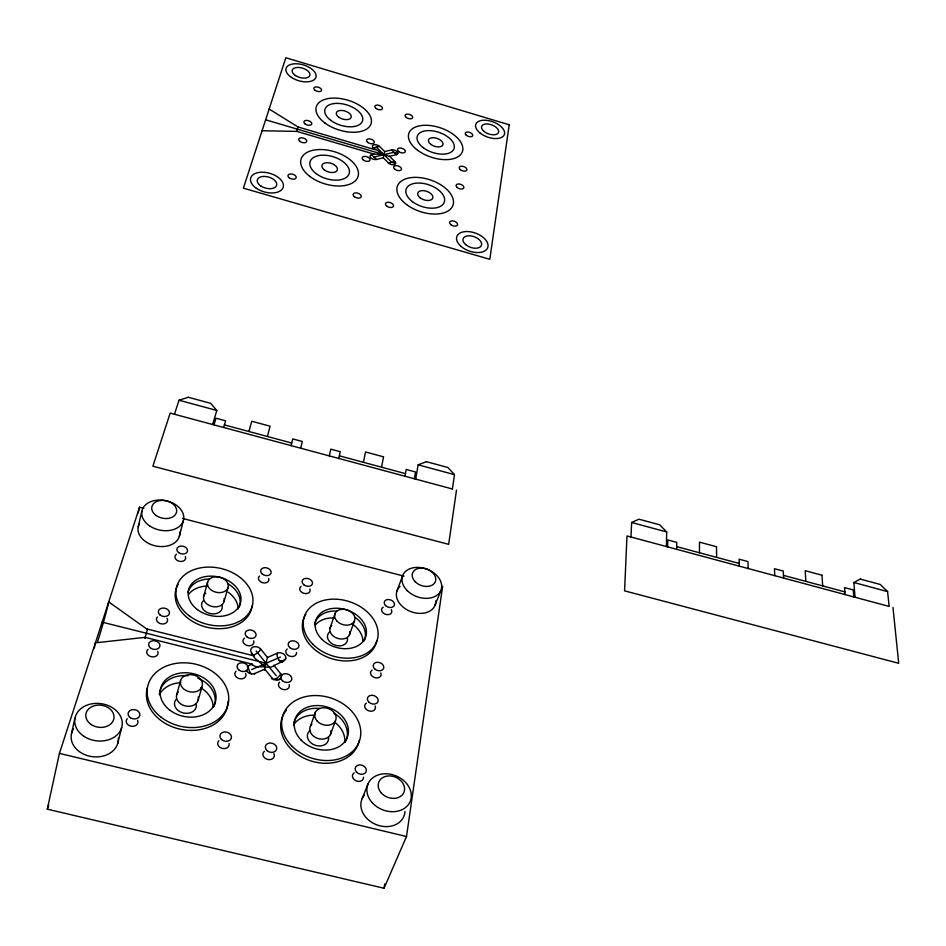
<?xml version="1.0" encoding="UTF-8"?>
<svg xmlns="http://www.w3.org/2000/svg" width="946" height="946" viewBox="0 0 946 946"><rect width="100%" height="100%" fill="white"/><g stroke="black" fill="none" stroke-linecap="round" stroke-linejoin="round"><path stroke-width="1.42" d="M699.449 552.748L699.484 542.141L716.5 546.729M676.65 549.295L676.757 542.377L667.793 539.953L667.651 546.871M666.386 546.528L666.705 531.971L659.693 524.805L639.011 519.212L631.621 522.452L630.982 537.009M143.839 508.321L139.547 507.21L59.421 753.394L47.3 809.173L384.041 888.259L406.508 836.524L442.633 586.224L441.569 588.909M456.504 490.099L448.676 544.364L152.897 466.201L170.174 413.106L452.33 488.976M452.401 488.987L454.506 474.656L447.884 467.501L426.421 461.695M384.041 888.259L384.715 883.871M415.708 479.125L418.132 464.829L426.41 461.695M414.395 478.771L415.542 471.983L406.189 469.464L404.994 476.252M381.557 467.206L383.532 456.835M363.43 462.322L365.523 451.975L383.497 456.823M338.81 458.455L340.276 451.703L330.804 449.149L329.303 455.889M71.541 733.41L74.9 718.274M138.222 512.933L139.547 507.21M144.833 638.183L145.045 637.32L252.121 664.139C254.356 668.053 261.084 666.445 265.034 666.753A10.501 6.894 11.4 0 0 268.936 667.249L270.201 667.167A7 4.588 11.3 0 0 271.668 666.859A5.723 3.749 11.3 0 0 272.436 666.552A4.635 3.039 11.3 0 0 273.264 665.972L283.552 660.887A5.522 4.186 16.1 0 0 284.841 655.117A5.522 4.186 16.1 0 0 277.284 653.213L267.481 657.47L264.915 667.226L264.395 670.075L264.785 669.118L271.715 677.703A5.581 4.269 16 0 0 277.036 680.091A5.581 4.269 16 0 0 281.435 677.632A5.581 3.642 11.1 0 1 275.085 679.181M265.625 119.811L389.504 156.315L394.801 161.541A4.08 2.27 18.1 0 1 394.104 164.687A4.08 2.27 18.1 0 1 388.558 163.055L383.26 157.805L384.703 151.573L379.441 146.382A4.068 2.247 17.8 0 0 373.93 144.762A4.068 2.247 17.8 0 0 373.197 147.848L383.981 154.683L374.025 154.103L296.737 131.376L262.066 130.761M138.258 526.626L141.805 511.36M300.662 448.191L302.294 441.463L292.752 438.897L291.096 445.625M117.718 743.485L121.656 727.651M147.41 629.468L108.731 601.916A28.368 1.313 -74.3 0 1 97.533 641.826M179.326 536.406L183.347 520.607M147.422 629.433L145.483 636.433M267.399 436.473L270.095 426.208L251.742 421.254L248.928 431.506M176.654 694.908L180.568 680.623M203.697 596.323L207.623 582.05M224.072 601.514L228.128 587.3A10.583 7.745 13.6 0 0 214.435 576.918A10.583 7.745 13.6 0 0 211.029 589.902A10.583 7.745 13.6 0 0 228.128 587.3M198.163 700.206L202.243 685.992A11.163 8.609 12.3 0 0 187.864 674.805A11.163 8.609 12.3 0 0 184.08 689.244A11.163 8.609 12.3 0 0 202.243 685.992M223.67 427.486L225.609 420.804L215.96 418.203L213.973 424.884M212.625 424.518L216.811 410.446L210.639 403.315L188.384 397.296M296.737 131.352L298.049 127.001L269.137 109.038M145.27 637.143L144.986 638.089M174.466 414.265L178.995 400.229L188.325 397.273M47.3 809.173L48.66 804.951M329.918 628.487L335.227 613.15M310.454 726.114L315.361 712.255M349.381 635.038L354.324 621.215M330.414 734.557L335.487 720.757M396.894 591.132L402.464 576.256M435.042 605.251L440.86 590.576M362.235 798.459L368.018 783.903M860.292 579.082L853.86 582.488L887.585 591.628L889.157 606.433L626.985 535.944L624.573 590.848L898.7 663.3L892.977 607.462M254.403 674.297A5.57 2.732 67.1 0 0 254.829 673.481L264.785 669.118M251.683 669.579L280.418 657.044M247.32 666.469A5.593 4.281 14.9 0 1 248.55 665.677L252.121 664.139L252.31 665.014M388.558 163.055L394.801 161.541M374.025 154.103L371.553 154.695A4.091 2.27 17.7 0 0 370.797 157.828A4.091 2.27 17.7 0 0 376.354 159.46L383.26 157.805M389.504 156.315L396.339 154.671A4.056 2.235 18.1 0 0 397.024 151.573A4.056 2.235 18.1 0 0 391.538 149.953L384.703 151.573M373.954 157.071L393.938 152.306L397.817 153.453M373.197 147.848L379.441 146.382M145.034 637.356L95.404 642.831A28.368 1.313 -74.3 0 0 94.399 647.998M59.421 753.394L406.508 836.524M147.493 629.125L254.084 655.897A2.235 1.407 41.5 0 0 254.048 656.441L254.521 657.695A6.078 3.831 41.4 0 0 254.923 658.31L265.034 666.753L266.133 663.276L102.144 622.149M182.436 518.384L404.025 576.161M179.09 400.253L216.788 410.446M418.203 464.841L454.411 474.632M631.668 522.499L666.623 531.948M821.944 575.203L805.235 570.698L805.826 581.376M224.415 424.908L291.735 443.024M339.378 455.842L405.456 473.627M676.686 546.622L739.216 563.449M783.465 575.357L844.884 591.889M860.34 579.094L880.265 584.474L887.632 591.605M298.049 126.977L375.077 149.704M395.605 163.445L391.691 162.298L376.319 147.115M391.538 149.953L396.339 154.671M371.553 154.695L376.354 159.46M251.648 654.254A5.605 2.424 -38.9 0 1 251.636 652.87A5.546 4.198 15.1 0 1 253.02 647.111A5.546 4.198 15.1 0 1 260.611 649.015L267.481 657.47M273.761 665.192L280.69 673.729A5.581 4.269 16 0 1 281.683 676.012M256.13 650.943L276.22 675.704M251.636 652.87L254.214 657.056M853.836 582.511L855.054 597.257M853.824 596.938L853.257 589.937L844.553 587.584L845.097 594.585M821.979 575.215L822.677 585.905M783.584 578.053L783.288 571.077L774.478 568.7L774.75 575.676M748.156 568.522L747.99 561.569L739.133 559.181L739.264 566.134M716.524 546.741L716.607 557.36M137.619 720.414A5.924 4.659 9.3 0 1 131.364 726.303A5.924 4.659 9.3 0 1 127.237 718.735M245.511 673.292A5.629 4.316 14.4 0 1 243.37 678.448A5.629 4.316 14.4 0 1 236.275 676.969A5.629 4.316 14.4 0 1 236.015 671.317M229.109 743.556A5.83 4.635 13.6 0 1 222.062 748.357A5.83 4.635 13.6 0 1 218.916 740.635M157.698 651.38A5.711 4.34 10.8 0 1 155.286 656.5A5.711 4.34 10.8 0 1 148.073 654.999A5.711 4.34 10.8 0 1 148.049 649.37M363.583 777.186A5.735 4.564 20.5 0 1 355.862 780.746A5.735 4.564 20.5 0 1 354.194 772.787M273.867 753.607A5.794 4.612 15.9 0 1 271.573 759.236A5.794 4.612 15.9 0 1 264.171 757.427A5.794 4.612 15.9 0 1 264.454 751.313M375.148 706.035A5.534 4.245 20.2 0 1 372.558 711.002A5.534 4.245 20.2 0 1 365.664 708.696A5.534 4.245 20.2 0 1 366.386 703.103M289.157 684.573A5.593 4.292 16.3 0 1 282.996 689.504A5.593 4.292 16.3 0 1 279.531 682.172M185.286 556.544A5.416 3.914 12.4 0 1 182.909 561.203A5.416 3.914 12.4 0 1 176.015 559.417A5.416 3.914 12.4 0 1 176.512 554.285M391.289 609.638A5.262 3.831 19.8 0 1 389.385 614.415A5.262 3.831 19.8 0 1 382.633 612.393A5.262 3.831 19.8 0 1 383.177 607.214M296.536 652.468A5.499 4.151 16.5 0 1 289.5 656.11A5.499 4.151 16.5 0 1 287.206 648.956M380.789 672.937A5.439 4.103 20 0 1 378.258 677.738A5.439 4.103 20 0 1 371.482 675.456A5.439 4.103 20 0 1 372.18 670.04M309.898 589.015A5.309 3.879 16.8 0 1 307.403 593.402A5.309 3.879 16.8 0 1 300.84 591.451A5.309 3.879 16.8 0 1 301.112 586.39M268.699 578.396A5.345 3.89 15.3 0 1 262.752 582.736A5.345 3.89 15.3 0 1 259.511 576.031M166.981 618.246A5.617 4.186 11.4 0 1 165.337 623.414A5.617 4.186 11.4 0 1 158.171 622.456A5.617 4.186 11.4 0 1 157.403 616.969M253.634 640.856A5.534 4.162 14.7 0 1 250.879 645.562A5.534 4.162 14.7 0 1 244.033 643.552A5.534 4.162 14.7 0 1 244.482 638.172M224.084 598.57A10.512 7.745 13.4 0 1 211.36 606.291A10.512 7.745 13.4 0 1 205.779 593.177M349.89 631.408A10.323 7.663 18.3 0 1 337.426 638.313A10.323 7.663 18.3 0 1 331.727 625.318M330.982 730.537A10.867 8.502 18.2 0 1 317.738 738.448A10.867 8.502 18.2 0 1 311.849 724.198M198.211 696.966A11.08 8.609 12 0 1 185.156 705.905A11.08 8.609 12 0 1 178.238 692.034M404.994 811.491A22.669 18.246 22.3 0 1 376.224 824.64A22.669 18.246 22.3 0 1 364.316 795.184M435.787 600.722A20.351 14.663 20.7 0 1 410.316 611.4A20.351 14.663 20.7 0 1 400.075 586.343M179.716 532.137A21.119 15.041 11.8 0 1 155.865 545.972A21.119 15.041 11.8 0 1 139.346 523.836M118.297 738.199A23.685 18.719 7.4 0 1 89.965 756.268A23.685 18.719 7.4 0 1 73.587 728.716M280.69 673.729A5.641 2.365 -39.1 0 1 273.158 679.713M271.62 678.838A5.641 2.365 -39.1 0 1 271.715 677.703M251.506 674.001A5.57 2.732 67.1 0 1 248.55 665.677M254.829 673.481A5.593 4.281 14.9 0 1 246.398 670.288M282.416 662.165A5.499 2.767 67 0 1 278.443 659.279A5.499 2.767 67 0 1 277.284 653.213M283.552 660.887A5.499 2.767 67 0 1 283.126 661.703M285.763 658.392A5.534 3.642 11.1 0 1 279.283 660.521M260.611 649.015A5.605 2.424 -38.9 0 1 256.851 653.426A5.605 2.424 -38.9 0 1 252.192 654.774M227.903 701.589A41.104 31.928 12 0 1 182.531 729.638A41.104 31.928 12 0 1 147.399 687.695M197.856 678.211A28.167 21.876 12 0 1 214.103 706.154M159.377 694.766A28.167 21.876 12 0 1 188.018 675.775M359.35 739.926A40.288 31.537 18.2 0 1 306.918 759.484A40.288 31.537 18.2 0 1 286.472 710.032M334.009 713.178A27.611 21.616 18.2 0 1 345.03 742.539M293.615 723.725A27.611 21.616 18.2 0 1 319.677 708.448M252.014 605.972A38.987 28.747 13.4 0 1 204.454 626.595A38.987 28.747 13.4 0 1 178.108 584.392M228.021 583.812A26.713 19.7 13.4 0 1 239.184 607.19M187.958 592.302A26.713 19.7 13.4 0 1 209.161 578.976M314.486 624.561A26.228 19.464 18.3 0 1 336.575 611.021M354.738 617.123A26.228 19.464 18.3 0 1 364.151 640.88M376.792 640.442A38.266 28.404 18.3 0 1 329.137 657.813A38.266 28.404 18.3 0 1 305.877 614.297M315.42 624.88A26.133 19.476 18.2 0 1 334.198 617.88M352.302 623.958A26.133 19.476 18.2 0 1 362.933 640.714M347.442 638.243A10.276 7.663 18.2 0 1 334.529 644.995A10.276 7.663 18.2 0 1 329.988 631.656M188.55 594.419A26.618 19.7 13.3 0 1 207.221 586.023M228.14 592.208A26.618 19.7 13.3 0 1 238.108 608.928M221.837 604.813A10.477 7.757 13.3 0 1 210.402 613.599A10.477 7.757 13.3 0 1 203.236 600.805M293.508 725.038A27.505 21.604 18.2 0 1 314.687 715.152M335.877 723.111A27.505 21.604 18.2 0 1 344.817 741.782M328.487 737.36A10.82 8.502 18.2 0 1 314.758 745.093A10.82 8.502 18.2 0 1 310.099 730.454M159.685 694.163A28.061 21.876 11.9 0 1 180.733 682.681M200.576 687.6A28.061 21.876 11.9 0 1 213.134 707.324M196.2 703.99A11.045 8.609 11.9 0 1 183.181 712.941A11.045 8.609 11.9 0 1 176.299 699.094M509.22 124.789L489.815 259.287L243.382 188.171L285.834 57.741L509.22 124.789M130.371 717.742A5.948 4.659 9.5 0 0 139.854 715.247A5.948 4.659 9.5 0 0 131.719 709.784A5.948 4.659 9.5 0 0 130.371 717.742M238.64 669.792A5.652 4.316 14.5 0 0 247.994 668.869A5.652 4.316 14.5 0 0 241.242 662.768A5.652 4.316 14.5 0 0 238.64 669.792M221.53 739.524A5.853 4.635 13.8 0 0 231.262 738.412A5.853 4.635 13.8 0 0 224.285 731.968A5.853 4.635 13.8 0 0 221.53 739.524M150.473 647.986A5.735 4.34 10.9 0 0 159.862 646.437A5.735 4.34 10.9 0 0 152.566 640.761A5.735 4.34 10.9 0 0 150.473 647.986M356.571 772.173A5.759 4.564 20.6 0 0 366.102 771.759A5.759 4.564 20.6 0 0 359.634 764.888A5.759 4.564 20.6 0 0 356.571 772.173M266.997 750.616A5.818 4.612 16 0 0 276.587 749.48A5.818 4.612 16 0 0 269.563 743.036A5.818 4.612 16 0 0 266.997 750.616M368.763 702.027A5.558 4.245 20.2 0 0 377.951 701.766A5.558 4.245 20.2 0 0 371.672 695.263A5.558 4.245 20.2 0 0 368.763 702.027M282.44 680.718A5.617 4.292 16.4 0 0 291.664 679.784A5.617 4.292 16.4 0 0 284.864 673.682A5.617 4.292 16.4 0 0 282.44 680.718M178.628 552.618A5.439 3.914 12.5 0 0 187.474 551.388A5.439 3.914 12.5 0 0 180.52 546.114A5.439 3.914 12.5 0 0 178.628 552.618M385.542 605.57A5.274 3.831 19.8 0 0 394.234 605.499A5.274 3.831 19.8 0 0 388.25 599.492A5.274 3.831 19.8 0 0 385.542 605.57M289.76 647.596A5.522 4.151 16.6 0 0 298.806 646.757A5.522 4.151 16.6 0 0 292.113 640.809A5.522 4.151 16.6 0 0 289.76 647.596M374.557 668.763A5.463 4.103 20 0 0 383.556 668.574A5.463 4.103 20 0 0 377.383 662.247A5.463 4.103 20 0 0 374.557 668.763M303.678 584.675A5.333 3.879 16.8 0 0 312.381 584.001A5.333 3.879 16.8 0 0 305.889 578.349A5.333 3.879 16.8 0 0 303.678 584.675M262.16 573.974A5.369 3.89 15.3 0 0 270.982 573.311A5.369 3.89 15.3 0 0 264.537 567.659A5.369 3.89 15.3 0 0 262.16 573.974M160.181 615.089A5.641 4.186 11.5 0 0 169.393 613.647A5.641 4.186 11.5 0 0 162.215 608.101A5.641 4.186 11.5 0 0 160.181 615.089M246.752 636.741A5.558 4.162 14.8 0 0 255.928 635.913A5.558 4.162 14.8 0 0 249.271 629.965A5.558 4.162 14.8 0 0 246.752 636.741M84.088 736.426A23.875 18.731 7.8 0 0 122.093 725.807A23.875 18.731 7.8 0 0 89.291 704.403A23.875 18.731 7.8 0 0 84.088 736.426M91.336 724.636A14.178 11.092 7.9 0 0 113.922 718.44A14.178 11.092 7.9 0 0 94.494 705.681A14.178 11.092 7.9 0 0 91.336 724.636M149.539 525.822A21.285 15.018 12 0 0 183.548 519.874A21.285 15.018 12 0 0 155.156 500.422A21.285 15.018 12 0 0 149.539 525.822M156.338 515.617A12.629 8.881 12 0 0 176.535 512.176A12.629 8.881 12 0 0 159.732 500.611A12.629 8.881 12 0 0 156.338 515.617M407.324 590.682A20.493 14.639 20.7 0 0 440.824 590.564A20.493 14.639 20.7 0 0 417.363 567.375A20.493 14.639 20.7 0 0 407.324 590.682M415.377 581.873A12.168 8.656 20.7 0 0 435.266 581.873A12.168 8.656 20.7 0 0 421.372 568.108A12.168 8.656 20.7 0 0 415.377 581.873M371.944 802.385A22.858 18.246 22.3 0 0 409.937 802.066A22.858 18.246 22.3 0 0 385.365 773.769A22.858 18.246 22.3 0 0 371.944 802.385M381.203 792.819A13.575 10.796 22.3 0 0 403.765 792.724A13.575 10.796 22.3 0 0 389.232 775.921A13.575 10.796 22.3 0 0 381.203 792.819M317.312 721.23A10.95 8.502 18.3 0 0 335.546 720.615A10.95 8.502 18.3 0 0 323.355 707.774A10.95 8.502 18.3 0 0 317.312 721.23M337.154 621.297A10.394 7.651 18.4 0 0 354.395 621.084A10.394 7.651 18.4 0 0 342.748 609.236A10.394 7.651 18.4 0 0 337.154 621.297M161.293 717.364A41.163 31.928 12.1 0 0 228.033 704.545A41.163 31.928 12.1 0 0 174.525 663.654A41.163 31.928 12.1 0 0 161.293 717.364M169.712 710.056A28.214 21.876 12.1 0 0 215.534 701.471A28.214 21.876 12.1 0 0 179.019 673.304A28.214 21.876 12.1 0 0 169.712 710.056M291.616 745.838A40.347 31.537 18.2 0 0 358.759 742.716A40.347 31.537 18.2 0 0 313.244 695.594A40.347 31.537 18.2 0 0 291.616 745.838M300.946 739.902A27.659 21.616 18.3 0 0 347.016 737.963A27.659 21.616 18.3 0 0 315.999 705.562A27.659 21.616 18.3 0 0 300.946 739.902M189.531 616.035A39.034 28.747 13.5 0 0 252.393 605.7A39.034 28.747 13.5 0 0 201.451 567.695A39.034 28.747 13.5 0 0 189.531 616.035M197.407 609.602A26.76 19.7 13.5 0 0 240.556 602.685A26.76 19.7 13.5 0 0 205.779 576.528A26.76 19.7 13.5 0 0 197.407 609.602M312.83 644.202A38.325 28.404 18.3 0 0 376.307 642.665A38.325 28.404 18.3 0 0 332.897 599.161A38.325 28.404 18.3 0 0 312.83 644.202M321.616 639.023A26.263 19.464 18.3 0 0 365.156 638.136A26.263 19.464 18.3 0 0 335.57 608.231A26.263 19.464 18.3 0 0 321.616 639.023M354.407 196.733A4.222 2.412 17.4 0 0 361.183 196.863A4.222 2.412 17.4 0 0 356.015 192.866A4.222 2.412 17.4 0 0 354.407 196.733M315.018 90.272A3.997 2.129 16.7 0 0 321.474 90.568A3.997 2.129 16.7 0 0 316.638 86.914A3.997 2.129 16.7 0 0 315.018 90.272M386.76 206.133A4.198 2.4 18.1 0 0 393.465 206.252A4.198 2.4 18.1 0 0 388.274 202.243A4.198 2.4 18.1 0 0 386.76 206.133M460.288 169.63A4.009 2.211 19.4 0 0 466.768 170.197A4.009 2.211 19.4 0 0 462.133 166.236A4.009 2.211 19.4 0 0 460.288 169.63M430.879 144.442A7.627 4.151 18.8 0 0 442.917 144.844A7.627 4.151 18.8 0 0 433.363 137.69A7.627 4.151 18.8 0 0 430.879 144.442M363.406 160.063A4.115 2.294 17.6 0 0 369.992 160.264A4.115 2.294 17.6 0 0 364.955 156.397A4.115 2.294 17.6 0 0 363.406 160.063M450.698 224.569A4.162 2.389 19.4 0 0 457.438 225.077A4.162 2.389 19.4 0 0 452.637 220.879A4.162 2.389 19.4 0 0 450.698 224.569M394.908 169.322A4.091 2.282 18.2 0 0 401.435 169.5A4.091 2.282 18.2 0 0 396.362 165.645A4.091 2.282 18.2 0 0 394.908 169.322M398.834 151.62A4.044 2.223 18.2 0 0 405.266 151.821A4.044 2.223 18.2 0 0 400.253 148.025A4.044 2.223 18.2 0 0 398.834 151.62M305.085 123.938A4.103 2.247 16.5 0 0 311.707 124.186A4.103 2.247 16.5 0 0 306.764 120.402A4.103 2.247 16.5 0 0 305.085 123.938M420.225 197.903A7.923 4.482 18.8 0 0 432.771 198.14A7.923 4.482 18.8 0 0 422.862 190.607A7.923 4.482 18.8 0 0 420.225 197.903M406.603 204.573A29.385 16.614 18.8 0 0 452.992 205.199A29.385 16.614 18.8 0 0 415.968 177.363A29.385 16.614 18.8 0 0 406.603 204.573M330.757 120.367A19.653 10.643 17.2 0 0 362.294 121.514A19.653 10.643 17.2 0 0 338.195 103.398A19.653 10.643 17.2 0 0 330.757 120.367M324.809 122.921A28.664 15.538 17.2 0 0 370.773 124.482A28.664 15.538 17.2 0 0 335.499 98.112A28.664 15.538 17.2 0 0 324.809 122.921M423.441 147.812A19.393 10.548 18.8 0 0 454.009 148.735A19.393 10.548 18.8 0 0 429.602 130.607A19.393 10.548 18.8 0 0 423.441 147.812M417.836 150.438A28.297 15.396 18.8 0 0 462.381 151.667A28.297 15.396 18.8 0 0 426.67 125.286A28.297 15.396 18.8 0 0 417.836 150.438M466.295 135.254A3.914 2.105 19.4 0 0 472.598 135.857A3.914 2.105 19.4 0 0 468.081 132.038A3.914 2.105 19.4 0 0 466.295 135.254M406.39 117.517A3.938 2.117 18.3 0 0 412.645 117.765A3.938 2.117 18.3 0 0 407.75 114.111A3.938 2.117 18.3 0 0 406.39 117.517M260.741 185.936A10.004 5.735 15.6 0 0 276.61 185.321A10.004 5.735 15.6 0 0 263.615 176.417A10.004 5.735 15.6 0 0 260.741 185.936M465.621 244.565A9.72 5.617 19.8 0 0 481.289 245.664A9.72 5.617 19.8 0 0 469.996 235.814A9.72 5.617 19.8 0 0 465.621 244.565M256.437 188.325A16.91 9.697 15.6 0 0 283.221 187.237A16.91 9.697 15.6 0 0 261.214 172.231A16.91 9.697 15.6 0 0 256.437 188.325M295.377 75.514A9.224 4.884 16.4 0 0 309.862 75.408A9.224 4.884 16.4 0 0 297.824 67.426A9.224 4.884 16.4 0 0 295.377 75.514M291.486 77.442A15.597 8.242 16.4 0 0 315.952 77.229A15.597 8.242 16.4 0 0 295.554 63.76A15.597 8.242 16.4 0 0 291.486 77.442M483.974 131.364A8.975 4.789 19.8 0 0 498.388 132.747A8.975 4.789 19.8 0 0 487.9 123.997A8.975 4.789 19.8 0 0 483.974 131.364M479.764 132.783A15.171 8.088 19.8 0 0 504.112 135.077A15.171 8.088 19.8 0 0 486.35 120.308A15.171 8.088 19.8 0 0 479.764 132.783M376.082 108.483A3.961 2.117 17.8 0 0 382.409 108.743A3.961 2.117 17.8 0 0 377.525 105.089A3.961 2.117 17.8 0 0 376.082 108.483M412.444 201.652A20.138 11.387 18.8 0 0 444.289 202.16A20.138 11.387 18.8 0 0 418.995 183.039A20.138 11.387 18.8 0 0 412.444 201.652M316.023 173.544A20.41 11.494 16.9 0 0 348.908 174.289A20.41 11.494 16.9 0 0 323.946 155.179A20.41 11.494 16.9 0 0 316.023 173.544M309.791 176.394A29.787 16.78 16.9 0 0 357.73 177.363A29.787 16.78 16.9 0 0 321.179 149.539A29.787 16.78 16.9 0 0 309.791 176.394M289.452 177.99A4.257 2.424 16.1 0 0 296.181 177.742A4.257 2.424 16.1 0 0 290.623 173.946A4.257 2.424 16.1 0 0 289.452 177.99M338.656 117.091A7.734 4.186 17.2 0 0 351.072 117.576A7.734 4.186 17.2 0 0 341.636 110.434A7.734 4.186 17.2 0 0 338.656 117.091M367.746 142.432A4.056 2.235 17.7 0 0 374.238 142.657A4.056 2.235 17.7 0 0 369.247 138.861A4.056 2.235 17.7 0 0 367.746 142.432M457.178 187.474A4.056 2.27 19.4 0 0 463.729 188.029A4.056 2.27 19.4 0 0 459.047 183.985A4.056 2.27 19.4 0 0 457.178 187.474M324.301 169.902A8.029 4.529 16.9 0 0 337.249 170.233A8.029 4.529 16.9 0 0 327.482 162.688A8.029 4.529 16.9 0 0 324.301 169.902M299.917 141.415A4.151 2.306 16.4 0 0 306.646 141.64A4.151 2.306 16.4 0 0 301.644 137.785A4.151 2.306 16.4 0 0 299.917 141.415M461.021 246.374A16.425 9.495 19.8 0 0 487.486 248.195A16.425 9.495 19.8 0 0 468.341 231.581A16.425 9.495 19.8 0 0 461.021 246.374"/></g></svg>
